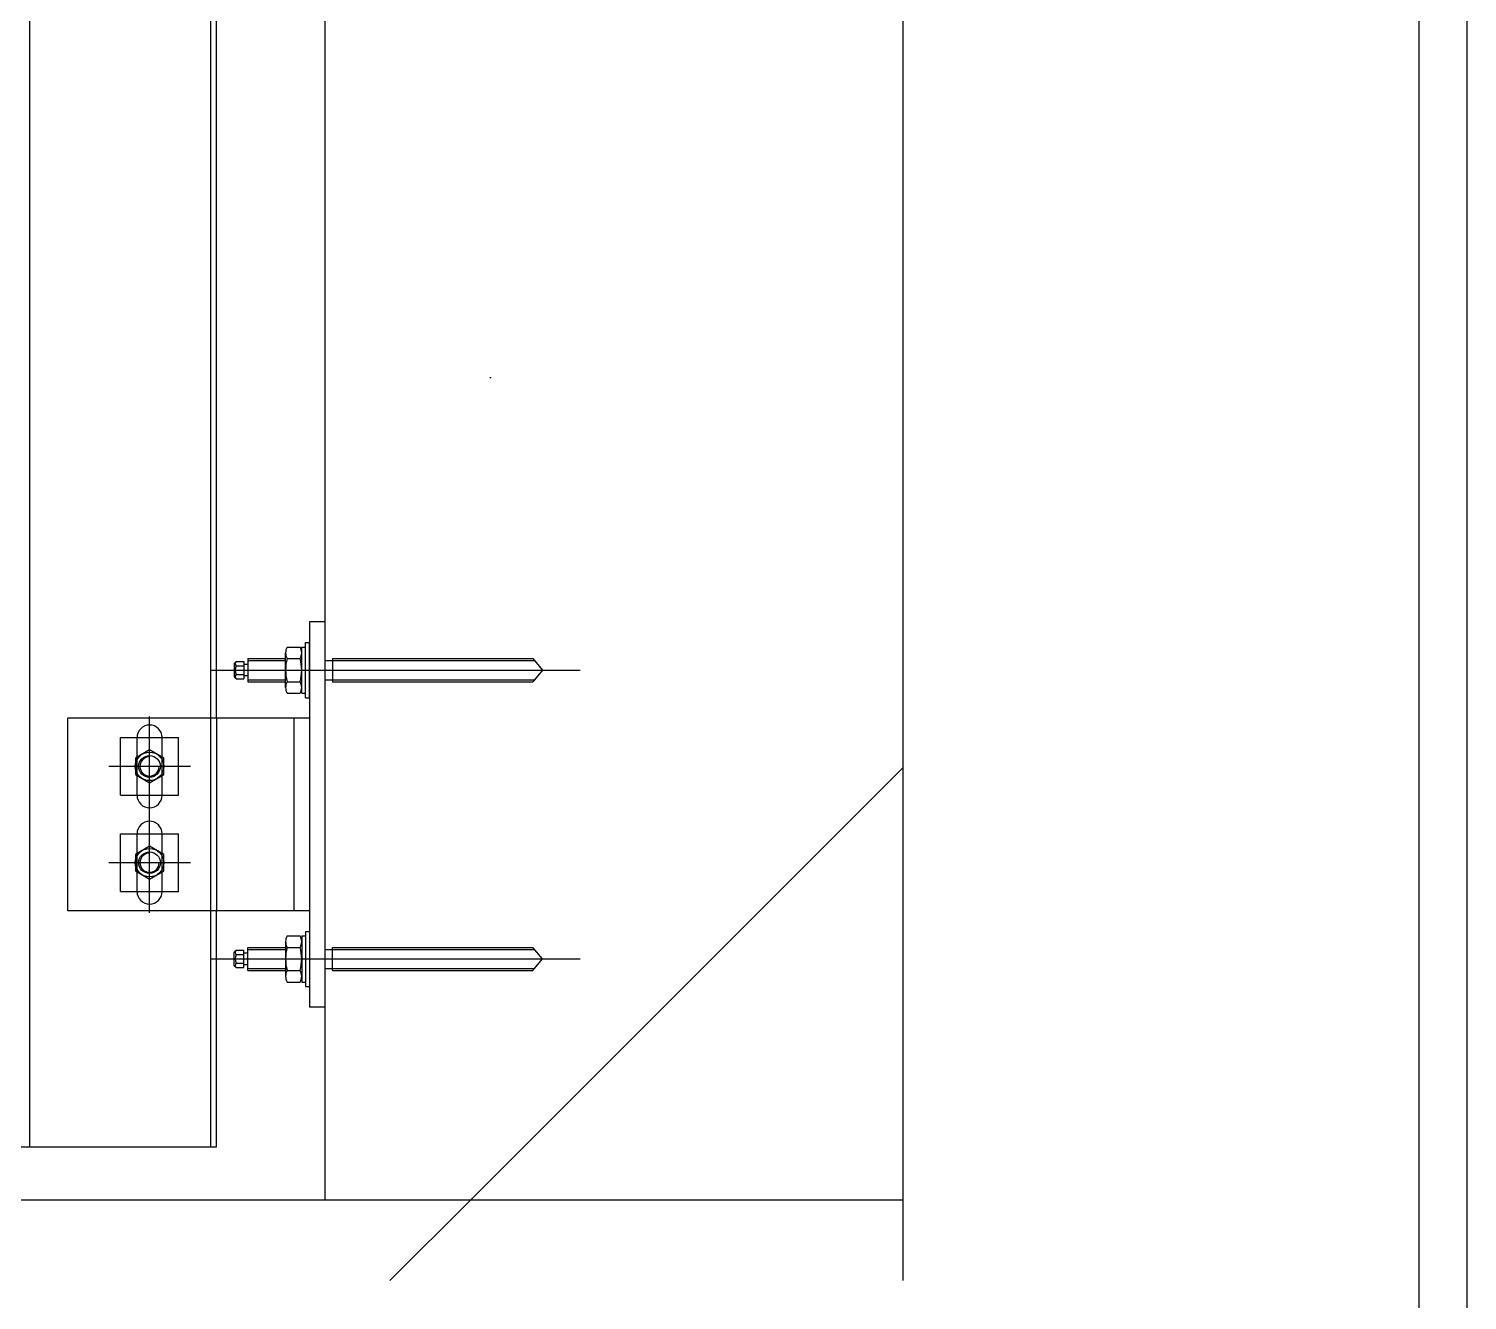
# Model space of a CAD drawing. Header units: metres. Extents: x 671 to 2156, y -8235 to -6135.
# Drawn here: x 1409 to 2156, y -7843 to -7183 of the extents above; entities that cross this region are included whole.
import ezdxf

# ---------------------------------------------------------------- set-up
doc = ezdxf.new("R2010")
doc.units = ezdxf.units.M
for name, color, linetype in [('ASHADE', 1, 'Continuous'), ('图层1', 8, 'Continuous'), ('图框', 5, 'Continuous'), ('外形', 3, 'Continuous'), ('文字标注1', 4, 'Continuous'), ('轴线', 6, 'Continuous')]:
    doc.layers.add(name, color=color, linetype=linetype)

msp = doc.modelspace()

# ---------------------------------------------------------------- hatches: boundary and pattern name
at = {"layer": '图层1'}
h = msp.add_hatch(dxfattribs=at)
h.set_pattern_fill('AR-CONC', scale=15)
h.paths.add_polyline_path([(1862.51, -6277.09), (1562.51, -6277.09), (1562.51, -6380.51), (1566.51, -6380.51), (1566.51, -6379.51), (1670.51, -6379.51), (1675.51, -6385.51), (1670.51, -6391.51), (1566.51, -6391.51), (1566.51, -6390.51), (1562.51, -6390.51), (1562.51, -6530.51), (1566.51, -6530.51), (1566.51, -6529.51), (1670.51, -6529.51), (1675.51, -6535.51), (1670.51, -6541.51), (1566.51, -6541.51), (1566.51, -6540.51), (1562.51, -6540.51), (1562.51, -7510.99), (1566.51, -7510.99), (1566.51, -7509.99), (1670.51, -7509.99), (1675.51, -7515.99), (1670.51, -7521.99), (1566.51, -7521.99), (1566.51, -7520.99), (1562.51, -7520.99), (1562.51, -7660.99), (1566.51, -7660.99), (1566.51, -7659.99), (1670.51, -7659.99), (1675.51, -7665.99), (1670.51, -7671.99), (1566.51, -7671.99), (1566.51, -7670.99), (1562.51, -7670.99), (1562.51, -7790.99), (1862.51, -7790.99)])
h = msp.add_hatch(dxfattribs=at)
h.set_pattern_fill('ANSI31', scale=300)
h.paths.add_polyline_path([(1562.51, -7510.99), (1566.51, -7510.99), (1566.51, -7509.99), (1670.51, -7509.99), (1675.51, -7515.99), (1670.51, -7521.99), (1566.51, -7521.99), (1566.51, -7520.99), (1562.51, -7520.99), (1562.51, -7660.99), (1566.51, -7660.99), (1566.51, -7659.99), (1670.51, -7659.99), (1675.51, -7665.99), (1670.51, -7671.99), (1566.51, -7671.99), (1566.51, -7670.99), (1562.51, -7670.99), (1562.51, -7790.99), (1862.51, -7790.99), (1862.51, -6277.09), (1562.51, -6277.09), (1562.51, -6380.51), (1566.51, -6380.51), (1566.51, -6379.51), (1670.51, -6379.51), (1675.51, -6385.51), (1670.51, -6391.51), (1566.51, -6391.51), (1566.51, -6390.51), (1562.51, -6390.51), (1562.51, -6530.51), (1566.51, -6530.51), (1566.51, -6529.51), (1670.51, -6529.51), (1675.51, -6535.51), (1670.51, -6541.51), (1566.51, -6541.51), (1566.51, -6540.51), (1562.51, -6540.51)])
h = msp.add_hatch(dxfattribs=at)
h.set_pattern_fill('ANSI31', scale=150)
h.paths.add_polyline_path([(1862.51, -7790.99), (1064.7, -7790.99), (1064.7, -7833.01), (1862.51, -7833.01)])

# ---------------------------------------------------------------- linework, layer by layer
for p, q in [((1542.98, -7504), (1549.65, -7504)), ((1550.51, -7504), (1552.51, -7504)), ((1550.51, -7527.98), (1550.51, -7504)), ((1552.51, -7501.68), (1554.51, -7501.68)), ((1552.51, -7530.3), (1552.51, -7501.68)), ((1554.51, -7530.3), (1554.51, -7501.68)), ((1516.51, -7511.49), (1515.51, -7512.49)), ((1516.51, -7511.49), (1520.51, -7511.49)), ((1520.51, -7511.49), (1520.51, -7520.49)), ((1522.51, -7509.99), (1522.51, -7521.99)), ((1522.51, -7509.99), (1542.11, -7509.99)), ((1522.51, -7510.99), (1542.11, -7510.99)), ((1542.11, -7524.98), (1542.11, -7507)), ((1542.98, -7510), (1549.65, -7510)), ((1562.51, -7510.99), (1671.35, -7510.99)), ((1566.51, -7509.99), (1566.51, -7521.99)), ((1566.51, -7509.99), (1670.51, -7509.99)), ((1670.51, -7509.99), (1675.51, -7515.99)), ((1515.51, -7512.49), (1515.51, -7519.49)), ((1516.51, -7513.74), (1520.51, -7513.74)), ((1516.51, -7518.24), (1520.51, -7518.24)), ((1522.51, -7512.99), (1520.51, -7512.99)), ((1522.51, -7518.99), (1520.51, -7518.99)), ((1675.51, -7515.99), (1670.51, -7521.99)), ((1515.51, -7519.49), (1516.51, -7520.49)), ((1516.51, -7520.49), (1520.51, -7520.49)), ((1522.51, -7520.99), (1542.11, -7520.99)), ((1522.51, -7521.99), (1542.11, -7521.99)), ((1542.98, -7521.99), (1549.65, -7521.99)), ((1562.51, -7520.99), (1671.35, -7520.99)), ((1566.51, -7521.99), (1670.51, -7521.99)), ((1542.98, -7527.98), (1549.65, -7527.98)), ((1550.51, -7527.98), (1552.51, -7527.98)), ((1552.51, -7530.3), (1554.51, -7530.3)), ((1552.51, -7651.68), (1552.51, -7680.3)), ((1552.51, -7651.68), (1554.51, -7651.68)), ((1554.51, -7651.68), (1554.51, -7680.3)), ((1522.51, -7671.99), (1522.51, -7659.99)), ((1522.51, -7659.99), (1542.11, -7659.99)), ((1522.51, -7660.99), (1542.11, -7660.99)), ((1542.11, -7657), (1542.11, -7674.98)), ((1542.98, -7654), (1549.65, -7654)), ((1542.98, -7660), (1549.65, -7660)), ((1550.51, -7654), (1550.51, -7677.98)), ((1550.51, -7654), (1552.51, -7654)), ((1562.51, -7660.99), (1671.35, -7660.99)), ((1566.51, -7671.99), (1566.51, -7659.99)), ((1566.51, -7659.99), (1670.51, -7659.99)), ((1675.51, -7665.99), (1670.51, -7659.99)), ((1515.51, -7662.49), (1516.51, -7661.49)), ((1515.51, -7669.49), (1515.51, -7662.49)), ((1516.51, -7661.49), (1520.51, -7661.49)), ((1516.51, -7663.74), (1520.51, -7663.74)), ((1516.51, -7668.24), (1520.51, -7668.24)), ((1520.51, -7670.49), (1520.51, -7661.49)), ((1522.51, -7662.99), (1520.51, -7662.99)), ((1670.51, -7671.99), (1675.51, -7665.99)), ((1516.51, -7670.49), (1515.51, -7669.49)), ((1516.51, -7670.49), (1520.51, -7670.49)), ((1522.51, -7668.99), (1520.51, -7668.99)), ((1522.51, -7670.99), (1542.11, -7670.99)), ((1522.51, -7671.99), (1542.11, -7671.99)), ((1542.98, -7671.99), (1549.65, -7671.99)), ((1562.51, -7670.99), (1671.35, -7670.99)), ((1566.51, -7671.99), (1670.51, -7671.99)), ((1542.98, -7677.98), (1549.65, -7677.98)), ((1550.51, -7677.98), (1552.51, -7677.98)), ((1552.51, -7680.3), (1554.51, -7680.3))]:
    msp.add_line(p, q)
for centre in [(1471.51, -7565.99), (1471.51, -7615.99)]:
    msp.add_circle(centre, 7.39)
for centre, radius, start, end in [((1547.75, -7507), 5.63, 147.86, 212.14), ((1544.88, -7507), 5.63, 327.86, 32.14), ((1517.53, -7512.62), 1.52, 132.07, 227.93), ((1563.36, -7515.99), 21.24, 163.61, 196.39), ((1542.98, -7510), 0, 0, 64.27), ((1529.27, -7515.99), 21.24, 343.61, 16.39), ((1517.53, -7519.37), 1.52, 132.07, 227.93), ((1521.33, -7515.99), 5.31, 154.94, 205.06), ((1547.75, -7524.98), 5.63, 147.86, 212.14), ((1544.88, -7524.98), 5.63, 327.86, 32.14), ((1471.51, -7550.99), 6.5, 0, 180), ((1471.51, -7580.99), 6.5, 180, 0), ((1471.51, -7600.99), 6.5, 0, 180), ((1471.51, -7630.99), 6.5, 180, 0), ((1547.75, -7657), 5.63, 147.86, 212.14), ((1563.36, -7665.99), 21.24, 163.61, 196.39), ((1544.88, -7657), 5.63, 327.86, 32.14), ((1529.27, -7665.99), 21.24, 343.61, 16.39), ((1517.53, -7662.62), 1.52, 132.07, 227.93), ((1517.53, -7669.37), 1.52, 132.07, 227.93), ((1521.33, -7665.99), 5.31, 154.94, 205.06), ((1547.75, -7674.98), 5.63, 147.86, 212.14), ((1542.98, -7671.99), 0, 295.73, 0), ((1544.88, -7674.98), 5.63, 327.86, 32.14)]:
    msp.add_arc(centre, radius, start, end)
at = {"layer": 'ASHADE'}
for centre in [(1471.51, -7565.99), (1471.51, -7615.99)]:
    msp.add_arc(centre, 5, 90, 0, dxfattribs=at)
at = {"layer": '图层1'}
for p, q in [((2155.51, -8234.75), (2155.51, -6134.75)), ((1503.31, -7763.58), (1503.31, -6277.09)), ((1409.31, -7763.58), (1409.31, -6622.48)), ((1506.31, -7540.99), (1506.31, -7640.99)), ((1465.01, -7580.99), (1465.01, -7550.99)), ((1478.01, -7580.99), (1478.01, -7550.99)), ((1465.01, -7630.99), (1465.01, -7600.99)), ((1478.01, -7630.99), (1478.01, -7600.99))]:
    msp.add_line(p, q, dxfattribs=at)
at = {"layer": '图框'}
msp.add_line((2130.51, -8209.75), (2130.51, -6159.75), dxfattribs=at)
at = {"layer": '外形'}
for p, q in [((1562.51, -6277.09), (1562.51, -7790.99)), ((1064.7, -7790.99), (1862.51, -7790.99))]:
    msp.add_line(p, q, dxfattribs=at)
at = {"layer": '文字标注1'}
for p, q in [((1506.31, -7540.99), (1506.31, -6510.51)), ((1554.51, -7490.99), (1554.51, -7690.99)), ((1562.51, -7490.99), (1554.51, -7490.99)), ((1429.05, -7640.99), (1429.05, -7540.99)), ((1554.51, -7540.99), (1429.05, -7540.99)), ((1546.51, -7640.99), (1546.51, -7540.99)), ((1456.51, -7550.99), (1486.51, -7550.99)), ((1456.51, -7580.99), (1456.51, -7550.99)), ((1486.51, -7580.99), (1486.51, -7550.99)), ((1456.51, -7580.99), (1486.51, -7580.99)), ((1456.51, -7630.99), (1456.51, -7600.99)), ((1456.51, -7600.99), (1486.51, -7600.99)), ((1486.51, -7630.99), (1486.51, -7600.99)), ((1456.51, -7630.99), (1486.51, -7630.99)), ((1554.51, -7640.99), (1429.05, -7640.99)), ((1506.31, -7763.58), (1506.31, -7640.99)), ((1562.51, -7690.99), (1554.51, -7690.99)), ((1226.2, -7763.58), (1506.31, -7763.58))]:
    msp.add_line(p, q, dxfattribs=at)
for points in [[(1478.9, -7561.73), (1471.51, -7557.46), (1464.13, -7561.73), (1464.13, -7570.26), (1471.51, -7574.52), (1478.9, -7570.26)], [(1478.9, -7611.73), (1471.51, -7607.46), (1464.13, -7611.73), (1464.13, -7620.26), (1471.51, -7624.52), (1478.9, -7620.26)]]:
    msp.add_lwpolyline(points, close=True, dxfattribs=at)
for centre in [(1471.51, -7565.99), (1471.51, -7615.99)]:
    msp.add_circle(centre, 5.62, dxfattribs=at)
at = {"layer": '轴线'}
for p, q in [((1862.51, -6277.09), (1862.51, -7833.01)), ((1503.32, -7515.99), (1695.09, -7515.99)), ((1471.51, -7591.96), (1471.51, -7540.02)), ((1492.71, -7565.99), (1450.31, -7565.99)), ((1471.51, -7641.96), (1471.51, -7590.02)), ((1492.71, -7615.99), (1450.31, -7615.99)), ((1503.32, -7665.99), (1695.09, -7665.99))]:
    msp.add_line(p, q, dxfattribs=at)

doc.saveas('drawing.dxf')
